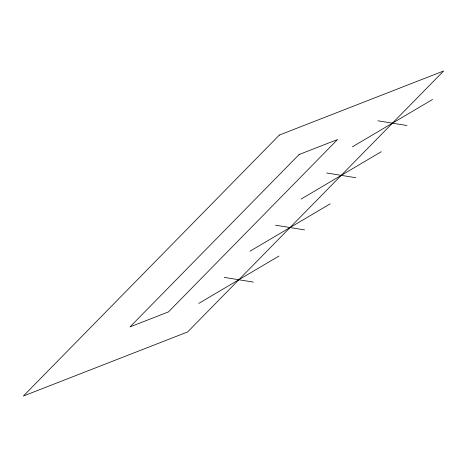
<?xml version="1.0" encoding="UTF-8"?>
<svg xmlns="http://www.w3.org/2000/svg" width="467" height="467" viewBox="0 0 467 467"><rect width="100%" height="100%" fill="white"/><g stroke="black" fill="none" stroke-linecap="round" stroke-linejoin="round"><path stroke-width="0.7" d="M352.363 146.836L432.535 99.494M301.157 199.03L381.335 151.687M249.956 251.223L330.134 203.881M198.755 303.416L278.927 256.074M377.902 120.807L406.996 125.53M326.702 173L355.796 177.717M275.495 225.193L304.589 229.91M224.294 277.38L253.388 282.103M279.359 135.062L23.35 396.028L187.641 331.938L443.65 70.972L279.359 135.062M299.096 154.53L129.989 326.912L168.453 311.909L337.559 139.528L299.096 154.53"/></g></svg>
